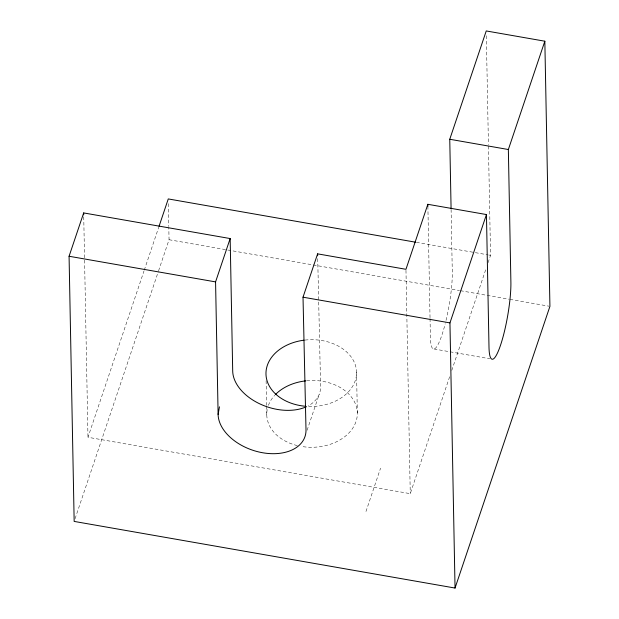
<?xml version="1.0" encoding="UTF-8"?>
<svg xmlns="http://www.w3.org/2000/svg" width="619" height="619" viewBox="0 0 619 619"><rect width="100%" height="100%" fill="white"/><g stroke="black" fill="none" stroke-linecap="round" stroke-linejoin="round"><path stroke-width="0.46" stroke-dasharray="3.1 2.32" d="M449.634 376.778L410.258 493.668L87.975 437.285L143.964 271.076M144.273 270.163L158.727 227.243M75.085 518.676L158.263 271.733M158.572 270.82L169.049 239.723L168.809 227.39M307.094 430.275L319.257 394.164M365.976 511.48L380.569 468.15M451.785 370.379L486.24 268.097M488.089 262.618L490.55 255.314L488.437 145.542M416.394 242.339L474.386 252.482M475.338 252.653L487.695 254.811M488.646 254.982L490.55 255.314M169.049 239.723L459.468 290.535M460.42 290.698L508.98 299.194M509.932 299.364L548.976 306.188M434.02 348.992L449.139 351.638M450.083 351.801L489.776 358.749M317.717 258.657L320.603 386.504A45.295 29.588 18.6 0 1 308.146 405.886M486.333 35.763L488.422 144.575M451.096 209.415L452.288 271.873A45.295 7.815 -80.1 0 1 445.417 322.909M427.884 206.22L430.027 317.663M430.043 318.623L430.391 336.875A45.295 7.815 -80.1 0 0 445.193 323.791M405.971 270.271L410.258 493.668M356.544 372.112L357.333 412.904M266.108 380.724L266.58 405.391M266.596 406.335L266.758 414.877M168.36 203.674L168.794 226.446M83.743 216.774L84.555 259.144M84.579 260.112L87.975 437.285M306.707 380.77A45.295 33.395 -1.1 0 1 357.248 415.597A45.295 33.395 -1.1 0 1 301.097 446.392M297.321 445.603A45.295 33.395 -1.1 0 1 267.377 408.764M268.398 405.36A45.295 33.395 -1.1 0 1 274.689 395.332M305.012 340.071A45.295 33.395 -1.1 0 1 356.536 371.771A45.295 33.395 -1.1 0 1 307.511 406.412"/><path stroke-width="0.93" d="M451.081 208.448L449.758 139.267L486.24 30.95L544.836 41.202L508.354 149.519L510.892 282.125A45.295 7.815 -80.1 0 1 500.523 345.224A45.295 7.815 -80.1 0 1 488.995 347.127L486.449 214.553L427.845 204.301L405.956 269.304L317.609 253.852L303.016 297.19L306.003 429.841A45.295 29.588 18.6 0 1 262.642 452.752A45.295 29.588 18.6 0 1 218.112 414.467L219.459 406.815M544.836 41.202L549.927 306.359L455.042 588.05L74.164 521.415L69.073 256.258L83.673 212.928L230.16 238.555L232.705 371.129A45.295 29.588 18.6 0 0 259.322 403.642A45.295 29.588 18.6 0 0 306.506 406.698M159.037 226.33L168.267 198.931L415.442 242.176M218.112 414.467L215.567 281.893L230.16 238.555M455.042 588.05L449.951 322.894L486.449 214.553M449.758 139.267L508.354 149.519M69.073 256.258L215.567 281.893M303.016 297.19L449.951 322.894M317.609 253.852L317.655 255.771M427.845 204.301L427.884 206.22M83.673 212.928L83.704 214.847M275.316 394.674A45.295 33.395 -1.1 0 1 305.794 380.863M305.685 406.288A45.295 33.395 -1.1 0 1 265.977 374.077A45.295 33.395 -1.1 0 1 304.107 340.179"/></g></svg>
